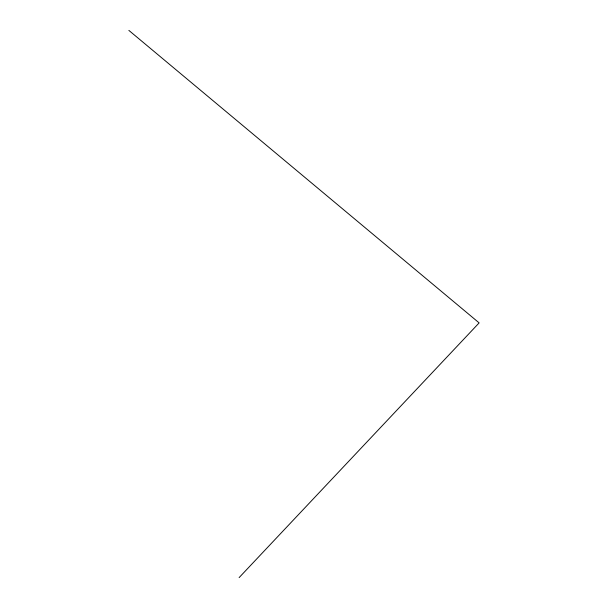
<?xml version="1.0" encoding="UTF-8"?>
<svg xmlns="http://www.w3.org/2000/svg" width="608" height="608" viewBox="0 0 608 608"><rect width="100%" height="100%" fill="white"/><g stroke="black" fill="none" stroke-linecap="round" stroke-linejoin="round"><path stroke-width="0.91" d="M239.119 577.6L479.134 322.894L128.866 30.4"/></g></svg>
